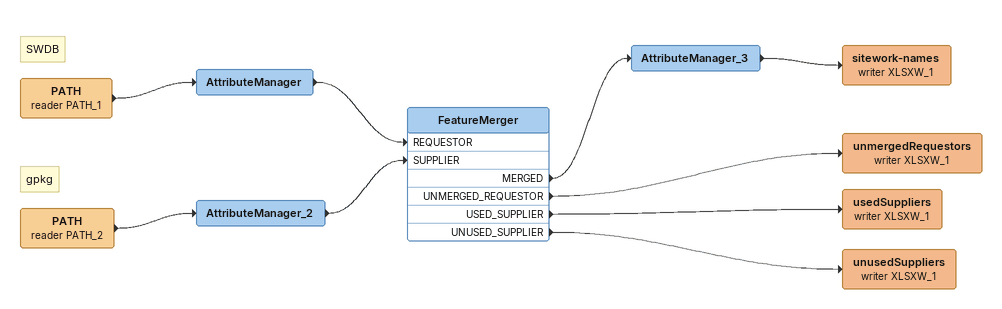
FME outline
Note: SWDB
PATH (reader PATH_1)
    -> AttributeManager
AttributeManager
    -> FeatureMerger [REQUESTOR]
Note: gpkg
PATH (reader PATH_2)
    -> AttributeManager_2
AttributeManager_2
    -> FeatureMerger [SUPPLIER]
FeatureMerger
    MERGED -> AttributeManager_3
    UNMERGED_REQUESTOR -> unmergedRequestors (writer XLSXW_1)
    USED_SUPPLIER -> usedSuppliers (writer XLSXW_1)
    UNUSED_SUPPLIER -> unusedSuppliers (writer XLSXW_1)
AttributeManager_3
    -> sitework-names (writer XLSXW_1)
sitework-names (writer XLSXW_1)
unmergedRequestors (writer XLSXW_1)
usedSuppliers (writer XLSXW_1)
unusedSuppliers (writer XLSXW_1)
